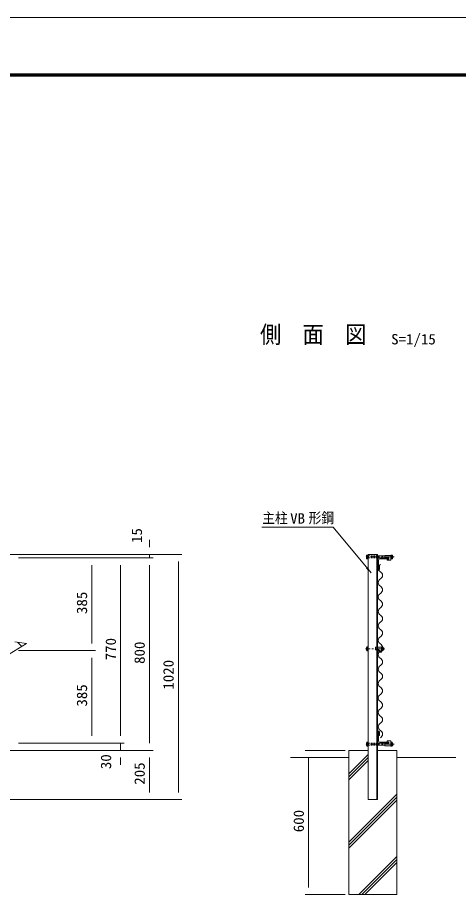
# Model space of a CAD drawing. Units: millimetres, scale not verified. Extents: x -4455 to 4455, y -3150 to 3150.
# Drawn here: x -1087 to 747, y -505 to 3150 of the extents above; entities that cross this region are included whole.
import ezdxf
from ezdxf.enums import TextEntityAlignment as Align

# ---------------------------------------------------------------- set-up
doc = ezdxf.new("R2010")
doc.units = ezdxf.units.MM
doc.header["$LTSCALE"] = 30
for name, pattern in [('USER1', [2, 1.25, -0.25, 0.25, -0.25]), ('USER2', [4.7625, 3.175, -1.5875]), ('USER3', [0.375, 0.25, -0.125])]:
    doc.linetypes.add(name, pattern=pattern)
for name, color, linetype, lineweight in [('0-0_6文字', 3, 'Continuous', 9), ('0-1_4基礎', 4, 'Continuous', 18), ('0-2_5寸法', 1, 'Continuous', 18), ('0-4_1部材', 3, 'Continuous', 18), ('0-8_8部品', 3, 'Continuous', 18), ('0-A_2網', 4, 'Continuous', 18), ('0-C_GL', 7, 'Continuous', 9), ('0-F_D-TTL', 7, 'Continuous', 9)]:
    doc.layers.add(name, color=color, linetype=linetype, lineweight=lineweight)
doc.styles.add('ＭＳ ゴシック', font='')
doc.styles.get('ＭＳ ゴシック').set_extended_font_data('MS Gothic')

msp = doc.modelspace()

# ---------------------------------------------------------------- linework, layer by layer
at = {"layer": '0-0_6文字', "color": 7}
msp.add_lwpolyline([(-71.03, 1030.43), (225.54, 1030.43), (383.74, 840.4)], dxfattribs=at)
msp.add_solid([(385.02, 838.86), (361.83, 858.58), (369.83, 865.25)], dxfattribs=at)
at = {"layer": '0-1_4基礎', "color": 7, "lineweight": 9}
for p, q in [((290.71, 102.68), (370.71, 102.68)), ((290.71, 102.68), (290.71, -497.32)), ((410.71, 102.68), (490.71, 102.68)), ((490.71, 102.68), (490.71, -497.32)), ((290.71, -497.32), (490.71, -497.32))]:
    msp.add_line(p, q, dxfattribs=at)
at = {"layer": '0-1_4基礎'}
for p, q in [((290.71, 5.19), (370.71, 85.19)), ((290.71, -7.31), (370.71, 72.69)), ((290.71, -19.81), (370.71, 60.19)), ((290.71, -279.4), (490.71, -79.4)), ((290.71, -291.9), (490.71, -91.9)), ((290.71, -304.4), (490.71, -104.4)), ((332.11, -497.32), (490.71, -338.71)), ((344.61, -497.32), (490.71, -351.21)), ((357.11, -497.32), (490.71, -363.71))]:
    msp.add_line(p, q, dxfattribs=at)
at = {"layer": '0-2_5寸法'}
for p, q in [((-538.49, 947.68), (-538.49, 977.68)), ((-1461.43, 917.68), (-523.49, 917.68)), ((-1083.12, 917.68), (-403.49, 917.68)), ((-538.49, 902.68), (-538.49, 917.68)), ((-1083.12, 902.68), (-763.49, 902.68)), ((-1083.12, 902.68), (-523.49, 902.68)), ((-1083.12, 902.68), (-643.49, 902.68)), ((-1083.12, 902.68), (-523.49, 902.68)), ((-418.49, -72.32), (-418.49, 887.68)), ((-778.49, 547.68), (-778.49, 872.68)), ((-658.49, 872.68), (-658.49, 162.68)), ((-538.49, 872.68), (-538.49, 842.68)), ((-538.49, 872.68), (-538.49, 132.68)), ((-1083.12, 517.68), (-763.49, 517.68)), ((-1083.12, 517.68), (-763.49, 517.68)), ((-778.49, 487.68), (-778.49, 162.68)), ((-658.49, 162.68), (-658.49, 192.68)), ((-1083.12, 132.68), (-643.49, 132.68)), ((-1083.12, 132.68), (-763.49, 132.68)), ((-1083.12, 132.68), (-643.49, 132.68)), ((-658.49, 102.68), (-658.49, 132.68)), ((-1410.16, 102.68), (-523.49, 102.68)), ((-1083.12, 102.68), (-643.49, 102.68)), ((-1083.12, 102.68), (-523.49, 102.68)), ((275.71, 102.68), (108.55, 102.68)), ((-658.49, 72.68), (-658.49, 42.68)), ((-538.49, 72.68), (-538.49, -72.32)), ((123.55, 72.68), (123.55, -467.32)), ((-1461.43, -102.32), (-523.49, -102.32)), ((-1461.43, -102.32), (-403.49, -102.32)), ((275.71, -497.32), (108.55, -497.32))]:
    msp.add_line(p, q, dxfattribs=at)
at = {"layer": '0-4_1部材', "color": 7, "lineweight": 9}
for p, q in [((370.71, 917.68), (370.71, -102.32)), ((407.21, 917.68), (407.21, -102.32)), ((410.71, 917.68), (410.71, -102.32)), ((410.71, 857.68), (410.71, 897.68)), ((414.71, 860.68), (414.71, 894.18)), ((419.21, 898.68), (452.71, 898.68)), ((410.71, 854.09), (415.6, 857.86)), ((410.71, 857.68), (411.71, 857.68)), ((410.71, 849.66), (419.1, 856.14)), ((415.6, 871.53), (415.6, 857.86)), ((419.1, 871.53), (415.6, 871.53)), ((419.1, 871.53), (419.1, 856.14)), ((410.71, 185.7), (419.1, 179.22)), ((410.71, 181.28), (415.6, 177.51)), ((410.71, 177.68), (410.71, 137.68)), ((410.71, 177.68), (411.71, 177.68)), ((414.71, 174.68), (414.71, 141.18)), ((415.6, 163.84), (415.6, 177.51)), ((419.1, 163.84), (415.6, 163.84)), ((419.1, 163.84), (419.1, 179.22)), ((419.21, 136.68), (452.71, 136.68))]:
    msp.add_line(p, q, dxfattribs=at)
at = {"layer": '0-4_1部材', "color": 4}
for p in [(-1098.12, 553.3), (-1140.21, 490.95)]:
    msp.add_line(p, (-1050.43, 546.67), dxfattribs=at)
at = {"layer": '0-4_1部材', "color": 7, "lineweight": 9}
for points in [[(415.71, 902.68), (455.71, 902.68), (455.71, 901.68)], [(415.71, 132.68), (455.71, 132.68), (455.71, 133.68)]]:
    msp.add_lwpolyline(points, dxfattribs=at)
for centre, radius, start, end in [((415.71, 897.68), 5, 90, 180), ((419.21, 894.18), 4.5, 90, 180), ((452.71, 901.68), 3, 270, 0), ((411.71, 860.68), 3, 270, 0), ((411.71, 174.68), 3, 0, 90), ((415.71, 137.68), 5, 180, 270), ((419.21, 141.18), 4.5, 180, 270), ((452.71, 133.68), 3, 0, 90)]:
    msp.add_arc(centre, radius, start, end, dxfattribs=at)
at = {"layer": '0-8_8部品'}
for p, q in [((365.42, 914.97), (370.71, 914.97)), ((465.52, 899.29), (465.52, 914.97)), ((364.31, 901.21), (365.42, 899.29)), ((365, 911.13), (370.71, 911.13)), ((365, 903.13), (370.71, 903.13)), ((410.71, 911.13), (440.52, 911.13)), ((410.71, 903.13), (440.52, 903.13)), ((440.52, 913.45), (465.52, 913.45)), ((440.52, 913.45), (440.52, 902.95)), ((440.52, 902.95), (455.27, 902.95)), ((450.52, 898.45), (455.27, 898.45)), ((450.52, 898.45), (450.52, 893.45)), ((450.52, 893.45), (465.52, 893.45)), ((465.52, 913.45), (465.52, 893.45)), ((471.24, 911.13), (465.52, 911.13)), ((471.24, 903.13), (465.52, 903.13)), ((470.81, 899.29), (465.52, 899.29)), ((471.92, 901.21), (470.81, 899.29)), ((471.92, 901.21), (471.92, 913.05)), ((364.31, 518.9), (364.31, 530.74)), ((364.31, 518.9), (365.42, 516.98)), ((365, 528.82), (370.71, 528.82)), ((365, 520.82), (370.71, 520.82)), ((365.42, 516.98), (370.71, 516.98)), ((370.71, 516.98), (370.71, 532.66)), ((410.71, 531.14), (426.46, 531.14)), ((410.71, 520.64), (416.21, 520.64)), ((411.46, 516.14), (416.21, 516.14)), ((426.46, 516.98), (426.46, 532.66)), ((431.75, 532.66), (426.46, 532.66)), ((426.46, 531.14), (426.46, 511.14)), ((432.18, 528.82), (426.46, 528.82)), ((432.18, 520.82), (426.46, 520.82)), ((432.86, 530.74), (431.75, 532.66)), ((432.86, 518.9), (432.86, 530.74)), ((432.86, 528.82), (436.42, 528.82)), ((432.86, 520.82), (436.42, 520.82)), ((436.42, 520.82), (436.42, 528.82)), ((364.31, 134.15), (365.42, 136.07)), ((365, 132.23), (370.71, 132.23)), ((365, 124.23), (370.71, 124.23)), ((365.42, 120.39), (370.71, 120.39)), ((410.71, 132.23), (440.52, 132.23)), ((410.71, 124.23), (440.52, 124.23)), ((440.52, 132.41), (455.27, 132.41)), ((440.52, 121.91), (440.52, 132.41)), ((440.52, 121.91), (465.52, 121.91)), ((450.52, 141.91), (465.52, 141.91)), ((450.52, 136.91), (450.52, 141.91)), ((450.52, 136.91), (455.27, 136.91)), ((465.52, 121.91), (465.52, 141.91)), ((465.52, 136.07), (465.52, 120.39)), ((470.81, 136.07), (465.52, 136.07)), ((471.24, 132.23), (465.52, 132.23)), ((471.24, 124.23), (465.52, 124.23)), ((471.92, 134.15), (470.81, 136.07)), ((471.92, 134.15), (471.92, 122.31))]:
    msp.add_line(p, q, dxfattribs=at)
at = {"layer": '0-8_8部品', "color": 7, "lineweight": 9}
msp.add_line((410.71, 917.68), (370.71, 917.68), dxfattribs=at)
at = {"layer": '0-8_8部品', "color": 1, "linetype": 'USER1'}
for p, q in [((478.94, 907.13), (358.34, 907.13)), ((439.04, 524.82), (360.01, 524.82)), ((478.94, 128.23), (358.34, 128.23))]:
    msp.add_line(p, q, dxfattribs=at)
at = {"layer": '0-8_8部品', "linetype": 'USER3'}
for p, q in [((370.71, 911.13), (410.71, 911.13)), ((370.71, 903.13), (410.71, 903.13)), ((370.71, 132.23), (410.71, 132.23)), ((370.71, 124.23), (410.71, 124.23))]:
    msp.add_line(p, q, dxfattribs=at)
at = {"layer": '0-8_8部品', "color": 1, "linetype": 'USER2'}
for p, q in [((401.46, 531.14), (401.46, 520.64)), ((401.46, 531.14), (410.71, 531.14)), ((401.46, 520.64), (410.71, 520.64))]:
    msp.add_line(p, q, dxfattribs=at)
at = {"layer": '0-8_8部品', "color": 1}
for p, q in [((432.86, 528.02), (436.82, 528.02)), ((432.86, 521.62), (436.82, 521.62))]:
    msp.add_line(p, q, dxfattribs=at)
at = {"layer": '0-8_8部品'}
for points in [[(364.31, 901.21), (364.31, 913.05), (365.42, 914.97)], [(365.42, 899.29), (370.71, 899.29), (370.71, 914.97)], [(471.92, 913.05), (470.81, 914.97), (465.52, 914.97)], [(364.31, 530.74), (365.42, 532.66), (370.71, 532.66)], [(411.46, 516.14), (411.46, 511.14), (426.46, 511.14)], [(432.86, 518.9), (431.75, 516.98), (426.46, 516.98)], [(364.31, 134.15), (364.31, 122.31), (365.42, 120.39)], [(365.42, 136.07), (370.71, 136.07), (370.71, 120.39)], [(471.92, 122.31), (470.81, 120.39), (465.52, 120.39)]]:
    msp.add_lwpolyline(points, dxfattribs=at)
for centre, radius, start, end in [((367.34, 913.05), 3.03, 180, 219.3382), ((376.31, 907.13), 12, 160.52878, 199.47122), ((367.34, 901.21), 3.03, 140.6618, 180), ((455.27, 900.7), 2.25, 270, 90), ((468.89, 913.05), 3.03, 320.6618, 0), ((459.92, 907.13), 12, 340.52878, 19.47122), ((468.89, 901.21), 3.03, 0, 39.3382), ((468.77, 907.13), 6.71, 298.05542, 61.94458), ((367.34, 530.74), 3.03, 180, 219.3382), ((376.31, 524.82), 12, 160.52878, 199.47122), ((367.34, 518.9), 3.03, 140.6618, 180), ((416.21, 518.39), 2.25, 270, 90), ((429.83, 530.74), 3.03, 320.6618, 0), ((420.86, 524.82), 12, 340.52878, 19.47122), ((429.83, 518.9), 3.03, 0, 39.3382), ((429.49, 524.82), 8, 330, 30), ((367.34, 134.15), 3.03, 180, 219.3382), ((376.31, 128.23), 12, 160.52878, 199.47122), ((367.34, 122.31), 3.03, 140.6618, 180), ((455.27, 134.66), 2.25, 270, 90), ((468.89, 134.15), 3.03, 320.6618, 0), ((459.92, 128.23), 12, 340.52878, 19.47122), ((468.89, 122.31), 3.03, 0, 39.3382), ((468.77, 128.23), 6.71, 298.05542, 61.94458)]:
    msp.add_arc(centre, radius, start, end, dxfattribs=at)
at = {"layer": '0-A_2網'}
msp.add_line((-1069.27, 534.97), (-1085.9, 551.6), dxfattribs=at)
at = {"layer": '0-A_2網', "color": 2}
for centre, start, end in [((430.28, 860.39), 118.07249, 241.92751), ((414.28, 830.39), 298.07249, 61.92751), ((430.28, 800.39), 118.07249, 241.92751), ((414.28, 770.39), 298.07249, 61.92751), ((430.28, 740.39), 118.07249, 241.92751), ((430.28, 680.39), 118.07249, 241.92751), ((414.28, 710.39), 298.07249, 61.92751), ((414.28, 650.39), 298.07249, 61.92751), ((430.28, 620.39), 118.07249, 241.92751), ((414.28, 590.39), 298.07249, 61.92751), ((430.28, 560.39), 118.07249, 241.92751), ((430.28, 500.39), 118.07249, 241.92751), ((414.28, 530.39), 298.07249, 61.92751), ((414.28, 470.39), 298.07249, 61.92751), ((430.28, 440.39), 118.07249, 241.92751), ((414.28, 410.39), 298.07249, 61.92751), ((430.28, 380.39), 118.07249, 241.92751), ((430.28, 320.39), 118.07249, 241.92751), ((414.28, 350.39), 298.07249, 61.92751), ((414.28, 290.39), 298.07249, 61.92751), ((430.28, 260.39), 118.07249, 241.92751), ((414.28, 230.39), 298.07249, 61.92751), ((430.28, 200.39), 118.07249, 241.92751), ((414.28, 170.39), 298.07249, 61.92751)]:
    msp.add_arc(centre, 17, start, end, dxfattribs=at)
at = {"layer": '0-C_GL'}
for p, q in [((290.71, 72.68), (47.98, 72.68)), ((735.99, 72.68), (490.71, 72.68)), ((370.71, -102.32), (410.71, -102.32))]:
    msp.add_line(p, q, dxfattribs=at)
at = {"layer": '0-F_D-TTL', "color": 2, "lineweight": 18}
msp.add_lwpolyline([(-4454.85, 3150.21), (4454.85, 3150.21), (4454.85, -3150.21), (-4454.85, -3150.21)], close=True, dxfattribs=at)
at = {"layer": '0-F_D-TTL'}
for points in [[(-4168.47, 2916.87), (4168.47, 2916.87), (4168.47, -2916.87), (-4168.47, -2916.87)], [(-4165.81, 2914.21), (4165.81, 2914.21), (4165.81, -2914.21), (-4165.81, -2914.21)], [(-4163.16, 2911.56), (4163.16, 2911.56), (4163.16, -2911.56), (-4163.16, -2911.56)], [(-4160.51, 2908.91), (4160.51, 2908.91), (4160.51, -2908.91), (-4160.51, -2908.91)], [(-4157.86, 2906.26), (4157.86, 2906.26), (4157.86, -2906.26), (-4157.86, -2906.26)]]:
    msp.add_lwpolyline(points, close=True, dxfattribs=at)

# ---------------------------------------------------------------- texts
at = {"layer": '0-0_6文字', "color": 7, "style": 'ＭＳ ゴシック', "width": 0.9}
msp.add_text('側\u3000面\u3000図', height=72.14, dxfattribs=at).set_placement((-78.63, 1774.47), align=Align.BOTTOM_LEFT)
at = {"layer": '0-0_6文字', "style": 'ＭＳ ゴシック'}
for s, width, p in [('S=1/15', 1.05, (466.96, 1777.92)), ('主柱', 0.9, (-69.56, 1034.37)), ('形鋼', 0.9, (123.51, 1034.8)), ('VB', 1.05, (46.84, 1032.56))]:
    msp.add_text(s, height=43.33, dxfattribs=dict(at, width=width)).set_placement(p, align=Align.BOTTOM_LEFT)
at = {"layer": '0-2_5寸法', "color": 3, "style": 'ＭＳ ゴシック', "width": 1.05}
for s, p in [('15', (-556.79, 964.97)), ('385', (-785.17, 669.68)), ('770', (-665.17, 477.18)), ('800', (-545.17, 462.18)), ('1020', (-425.17, 355.18)), ('385', (-785.17, 284.68)), ('30', (-685.09, 24.52)), ('205', (-545.17, -40.32)), ('600', (116.88, -237.82))]:
    msp.add_text(s, height=43.33, rotation=90, dxfattribs=at).set_placement(p, align=Align.BOTTOM_LEFT)

doc.saveas('drawing.dxf')
